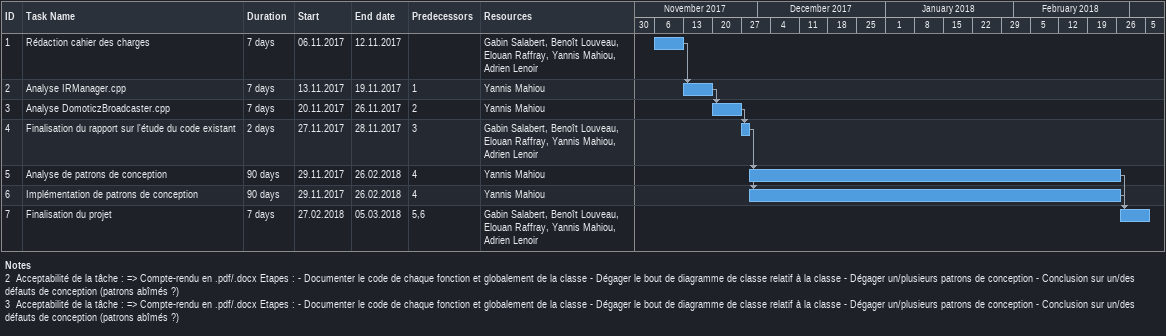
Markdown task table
| ID | Task | Duration | Start | Finish | Predecessors | Resources |
|---|---|---|---|---|---|---|
| 1 | Rédaction cahier des charges | 7d | 2017-11-06 | 2017-11-12 |  | Gabin Salabert, Benoît Louveau, Elouan Raffray, Yannis Mahiou, Adrien Lenoir |
| 2 | Analyse IRManager.cpp | 7d | 2017-11-13 | 2017-11-19 | 1 | Yannis Mahiou |
| 3 | Analyse DomoticzBroadcaster.cpp | 7d | 2017-11-20 | 2017-11-26 | 2 | Yannis Mahiou |
| 4 | Finalisation du rapport sur l'étude du code existant | 2d | 2017-11-27 | 2017-11-28 | 3 | Gabin Salabert, Benoît Louveau, Elouan Raffray, Yannis Mahiou, Adrien Lenoir |
| 5 | Analyse de patrons de conception | 90d | 2017-11-29 | 2018-02-26 | 4 | Yannis Mahiou |
| 6 | Implémentation de patrons de conception | 90d | 2017-11-29 | 2018-02-26 | 4 | Yannis Mahiou |
| 7 | Finalisation du projet | 7d | 2018-02-27 | 2018-03-05 | 5, 6 | Gabin Salabert, Benoît Louveau, Elouan Raffray, Yannis Mahiou, Adrien Lenoir |

Notes
- 2: Acceptabilité de la tâche : => Compte-rendu en .pdf/.docx Etapes : - Documenter le code de chaque fonction et globalement de la classe - Dégager le bout de diagramme de classe relatif à la classe - Dégager un/plusieurs patrons de conception - Conclusion sur un/des défauts de conception (patrons abîmés ?)
- 3: Acceptabilité de la tâche : => Compte-rendu en .pdf/.docx Etapes : - Documenter le code de chaque fonction et globalement de la classe - Dégager le bout de diagramme de classe relatif à la classe - Dégager un/plusieurs patrons de conception - Conclusion sur un/des défauts de conception (patrons abîmés ?)
